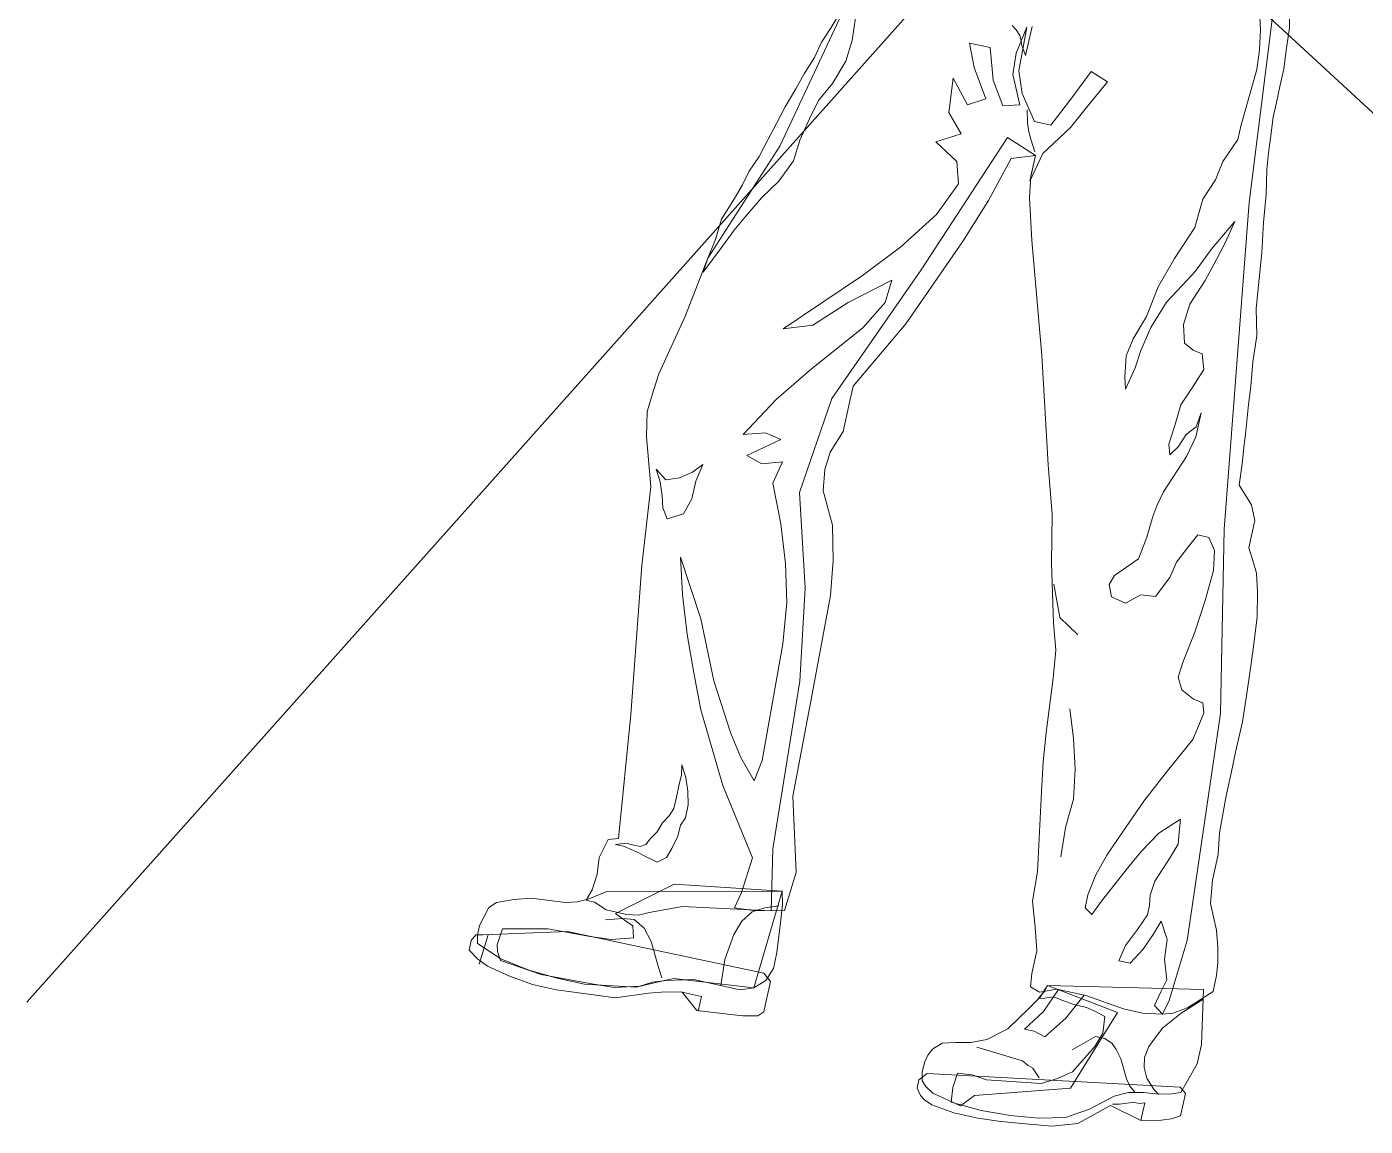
# Model space of a CAD drawing. Header units: millimetres. Extents: x -346728 to 1320345, y -537202 to -385966.
# Drawn here: x 699805 to 704289, y -531554 to -527871 of the extents above; entities that cross this region are included whole.
import ezdxf

# ---------------------------------------------------------------- set-up
doc = ezdxf.new("R2010")
doc.units = ezdxf.units.MM
doc.header["$LTSCALE"] = 100
for name, color, linetype, lineweight in [('DTO', 1, 'Continuous', 15), ('MAY', 2, 'Continuous', 13), ('THAY', 155, 'Continuous', 20), ('VANKHUON', 21, 'Continuous', 18)]:
    doc.layers.add(name, color=color, linetype=linetype, lineweight=lineweight)

# ---------------------------------------------------------------- blocks, each defined once
blk = doc.blocks.new('NGUOI')
at = {"layer": 'MAY', "color": 8}
for p, q in [((-192.09, 345.37), (-178.61, 421.55)), ((-187.34, 410.79), (-184.85, 419.04)), ((-174.25, 415.76), (-177.39, 406.96)), ((-188.62, 402.44), (-187.34, 410.79)), ((-177.39, 406.96), (-179.17, 399.86)), ((-189.76, 395.9), (-188.62, 402.44)), ((-179.17, 399.86), (-180.36, 392.71)), ((-190.3, 389.3), (-189.76, 395.9)), ((-180.36, 392.71), (-180.88, 371.62)), ((-190.79, 383.3), (-190.3, 389.3)), ((-191.24, 377.9), (-190.79, 383.3)), ((-97.2, 383.49), (-98.08, 372.69)), ((-97.37, 366.6), (-95.45, 382.74)), ((-95.45, 382.74), (-94.48, 372.4)), ((-192.33, 371.96), (-191.24, 377.9)), ((-95.39, 376.09), (-94.64, 377.84)), ((-94.64, 377.84), (-93.94, 378.99)), ((-93.94, 378.99), (-92, 380.65)), ((-92, 380.65), (-90.1, 381.7)), ((-31.08, 379.89), (-21.94, 314.54)), ((-129.51, 372.25), (-122.72, 374.11)), ((-125, 361.01), (-129.51, 372.25)), ((-122.72, 374.11), (-118.81, 362.92)), ((-98.08, 372.69), (-96.74, 374.39)), ((-96.74, 374.39), (-95.39, 376.09)), ((-94.48, 372.4), (-95.72, 364.65)), ((-193.52, 364.81), (-192.33, 371.96)), ((-180.88, 371.62), (-181.32, 366.23)), ((-89.42, 360.51), (-84.89, 371.61)), ((-84.89, 371.61), (-77.09, 370.97)), ((-77.09, 370.97), (-81.38, 362.87)), ((-35.8, 359.14), (-34.51, 367.49)), ((-194.61, 358.86), (-193.52, 364.81)), ((-181.32, 366.23), (-178.46, 356.94)), ((-118.81, 362.92), (-114.34, 351.08)), ((-95.72, 364.65), (-101.35, 354.85)), ((-101.01, 359.05), (-97.37, 366.6)), ((-81.38, 362.87), (-88.81, 353.22)), ((-28.51, 367), (-27.16, 361.45)), ((-197.14, 350.01), (-194.61, 358.86)), ((-121.49, 352.27), (-125, 361.01)), ((-108.34, 350.59), (-101.01, 359.05)), ((-95.5, 352.56), (-89.42, 360.51)), ((-35.84, 351.29), (-35.8, 359.14)), ((-27.16, 361.45), (-25.25, 355.26)), ((-178.46, 356.94), (-177.85, 349.64)), ((-104.45, 353.89), (-106.04, 349.19)), ((-101.35, 354.85), (-95.5, 352.56)), ((-88.81, 353.22), (-83.11, 349.13)), ((-83.11, 349.13), (-75.22, 356.93)), ((-75.22, 356.93), (-77.45, 344.44)), ((-25.25, 355.26), (-24.54, 349.16)), ((-199.18, 339.92), (-197.14, 350.01)), ((-177.85, 349.64), (-175.49, 341.6)), ((-114.63, 340.24), (-121.49, 352.27)), ((-114.34, 351.08), (-108.34, 350.59)), ((-106.04, 349.19), (-107.49, 346.29)), ((-33.57, 342.05), (-35.84, 351.29)), ((-24.54, 349.16), (-22.68, 342.37)), ((-218.55, 228.6), (-192.09, 345.37)), ((-108.88, 343.99), (-111.63, 339.99)), ((-107.49, 346.29), (-108.88, 343.99)), ((-77.45, 344.44), (-83.99, 338.33)), ((-201.86, 329.27), (-199.18, 339.92)), ((-175.49, 341.6), (-175.78, 330.75)), ((-113.11, 329.25), (-114.63, 340.24)), ((-112.32, 338.84), (-113.11, 329.25)), ((-112.32, 338.84), (-112.96, 331.05)), ((-100.59, 342.11), (-112.32, 338.84)), ((-104.17, 335.16), (-112.32, 338.84)), ((-84.62, 286.46), (-100.59, 342.11)), ((-83.99, 338.33), (-75.99, 332.85)), ((-30.57, 334.56), (-33.57, 342.05)), ((-22.68, 342.37), (-21.37, 336.22)), ((-184.06, 325.4), (-189.13, 337.28)), ((-189.13, 337.28), (-188.02, 328.74)), ((-100.75, 317.97), (-104.17, 335.16)), ((-29.36, 327.22), (-30.57, 334.56)), ((-21.37, 336.22), (-19.56, 328.83)), ((-203.84, 319.77), (-201.86, 329.27)), ((-188.02, 328.74), (-186.76, 321.99)), ((-175.78, 330.75), (-172.01, 317.77)), ((-112.96, 331.05), (-114.8, 323.35)), ((-85.42, 328.19), (-88.46, 320.59)), ((-75.99, 332.85), (-85.42, 328.19)), ((-19.56, 328.83), (-18.3, 322.09)), ((-180.65, 315.46), (-184.06, 325.4)), ((-114.8, 323.35), (-120.23, 308.7)), ((-28.24, 318.67), (-29.36, 327.22)), ((-205.93, 309.07), (-203.84, 319.77)), ((-186.76, 321.99), (-185.05, 313.4)), ((-88.46, 320.59), (-84.1, 307.55)), ((-28.28, 310.83), (-28.24, 318.67)), ((-18.3, 322.09), (-17.05, 315.34)), ((-185.05, 313.4), (-182.23, 303.51)), ((-177.54, 309.16), (-180.65, 315.46)), ((-172.01, 317.77), (-169.34, 306.08)), ((-96.13, 300.69), (-100.75, 317.97)), ((-21.94, 314.54), (-8.88, 267.58)), ((-17.05, 315.34), (-15.79, 308.6)), ((-209.11, 299.67), (-205.93, 309.07)), ((-173.94, 301.62), (-177.54, 309.16)), ((-120.23, 308.7), (-136.11, 269.55)), ((-25.37, 302.14), (-28.28, 310.83)), ((-15.79, 308.6), (-13.88, 302.4)), ((-169.34, 306.08), (-168.48, 294.54)), ((-84.1, 307.55), (-75.08, 292.32)), ((-210.5, 290.13), (-209.11, 299.67)), ((-182.23, 303.51), (-182.27, 295.67)), ((-171.17, 291.13), (-173.94, 301.62)), ((-85.09, 265.97), (-96.13, 300.69)), ((-21.16, 294.55), (-25.37, 302.14)), ((-13.88, 302.4), (-13.12, 296.91)), ((-182.27, 295.67), (-184.61, 289.22)), ((-168.48, 294.54), (-166.22, 285.29)), ((-17.6, 286.41), (-21.16, 294.55)), ((-13.12, 296.91), (-11.76, 291.36)), ((-212.43, 281.23), (-210.5, 290.13)), ((-184.61, 289.22), (-188.36, 287.71)), ((-170.11, 281.99), (-171.17, 291.13)), ((-75.08, 292.32), (-64.76, 278.2)), ((-11.76, 291.36), (-9.45, 282.72)), ((-192, 287.41), (-194.25, 282.16)), ((-188.36, 287.71), (-192, 287.41)), ((-166.22, 285.29), (-165.56, 278.6)), ((-67.35, 231.92), (-84.62, 286.46)), ((-15.1, 280.17), (-17.6, 286.41)), ((-213.57, 274.68), (-212.43, 281.23)), ((-194.25, 282.16), (-192.39, 275.36)), ((-170.05, 275.34), (-170.11, 281.99)), ((-75.51, 279.68), (-75.6, 271.23)), ((-62.65, 267.15), (-75.51, 279.68)), ((-12.64, 273.32), (-15.1, 280.17)), ((-9.45, 282.72), (-9.49, 274.88)), ((-215.56, 265.19), (-213.57, 274.68)), ((-192.39, 275.36), (-190.03, 267.32)), ((-168.94, 266.8), (-170.05, 275.34)), ((-165.56, 278.6), (-167.39, 270.9)), ((-64.76, 278.2), (-42.84, 251.04)), ((-9.49, 274.88), (-8.88, 267.58)), ((-167.39, 270.9), (-168.94, 266.8)), ((-136.11, 269.55), (-150.05, 232.05)), ((-75.6, 271.23), (-70.48, 259.95)), ((-8.72, 262.14), (-12.64, 273.32)), ((-216.65, 259.24), (-215.56, 265.19)), ((-197.92, 266.76), (-198.66, 257.76)), ((-197.76, 261.31), (-197.92, 266.76)), ((-190.03, 267.32), (-190.07, 259.48)), ((-73.45, 238.46), (-85.09, 265.97)), ((-52.74, 255.48), (-62.65, 267.15)), ((-8.88, 267.58), (-7.15, 244.5)), ((-8.88, 267.58), (-8.72, 262.14)), ((-195.06, 257.47), (-197.76, 261.31)), ((-70.48, 259.95), (-57.01, 240.13)), ((-217.74, 253.29), (-216.65, 259.24)), ((-198.66, 257.76), (-197.5, 249.82)), ((-193.65, 252.52), (-195.06, 257.47)), ((-190.07, 259.48), (-190.05, 252.23)), ((-42.84, 251.04), (-52.74, 255.48)), ((-218.98, 245.54), (-217.74, 253.29)), ((-197.5, 249.82), (-193.28, 234.98)), ((-191.55, 248.73), (-193.65, 252.52)), ((-190.05, 252.23), (-191.55, 248.73)), ((-225.47, 240.04), (-218.98, 245.54)), ((-228.31, 234.83), (-225.47, 240.04)), ((-57.01, 240.13), (-47.95, 225.5)), ((-7.15, 244.5), (-4.17, 221.92)), ((-74.04, 231.26), (-73.45, 238.46)), ((-229.14, 224.64), (-228.31, 234.83)), ((-193.28, 234.98), (-192.52, 229.49)), ((-150.05, 232.05), (-156.87, 215.1)), ((-74.83, 221.66), (-74.04, 231.26)), ((-66.09, 195.59), (-67.35, 231.92)), ((-237.15, 163.71), (-218.55, 228.6)), ((-192.52, 229.49), (-192.26, 225.24)), ((-192.26, 225.24), (-192.3, 217.4)), ((-47.95, 225.5), (-40.18, 209.77)), ((-234.63, 216.64), (-231.88, 220.64)), ((-231.88, 220.64), (-229.14, 224.64)), ((-214.1, 224.01), (-217.44, 220.06)), ((-209.9, 223.67), (-214.1, 224.01)), ((-207.9, 218.67), (-209.9, 223.67)), ((-72.52, 213.02), (-74.83, 221.66)), ((-4.17, 221.92), (-4.06, 215.87)), ((-236.97, 210.19), (-234.63, 216.64)), ((-217.44, 220.06), (-219.23, 212.96)), ((-205.44, 211.83), (-207.9, 218.67)), ((-192.3, 217.4), (-191.79, 208.9)), ((-4.06, 215.87), (-4.15, 207.42)), ((-219.23, 212.96), (-219.56, 201.52)), ((-204.73, 205.74), (-205.44, 211.83)), ((-156.87, 215.1), (-161.89, 198)), ((-72.46, 206.38), (-72.52, 213.02)), ((-47.78, 212.81), (-53.88, 212.1)), ((-53.88, 212.1), (-43.77, 202.82)), ((-40.18, 209.77), (-47.78, 212.81)), ((-239.5, 201.34), (-236.97, 210.19)), ((-201.77, 197.64), (-204.73, 205.74)), ((-191.79, 208.9), (-185.23, 200.52)), ((-74.29, 198.68), (-72.46, 206.38)), ((-4.15, 207.42), (-6.68, 198.58)), ((-241.73, 188.84), (-239.5, 201.34)), ((-219.56, 201.52), (-219.35, 189.42)), ((-56.91, 204.5), (-55.8, 195.96)), ((-49.91, 201.51), (-56.91, 204.5)), ((-43.77, 202.82), (-49.91, 201.51)), ((-196.42, 196.6), (-201.77, 197.64)), ((-191.97, 192.01), (-196.42, 196.6)), ((-184.33, 196.82), (-186.47, 192.77)), ((-185.23, 200.52), (-184.33, 196.82)), ((-161.89, 198), (-169.01, 177.45)), ((-81.22, 187.77), (-74.29, 198.68)), ((-55.8, 195.96), (-62.93, 182.65)), ((-6.68, 198.58), (-13.5, 181.63)), ((-186.47, 192.77), (-191.97, 192.01)), ((-164.88, 191), (-170.61, 180)), ((-78.44, 162.79), (-66.09, 195.59)), ((-29.31, 194.99), (-26.61, 191.15)), ((-28.66, 188.3), (-29.31, 194.99)), ((-26.61, 191.15), (-22.66, 187.81)), ((-242.97, 181.09), (-241.73, 188.84)), ((-219.35, 189.42), (-218.48, 177.88)), ((-85.25, 175.43), (-81.22, 187.77)), ((-29.2, 181.7), (-28.66, 188.3)), ((-22.66, 187.81), (-18.01, 185.62)), ((-18.01, 185.62), (-13.56, 188.27)), ((-13.56, 188.27), (-16.31, 184.27)), ((-62.93, 182.65), (-68.85, 169.25)), ((-27.89, 175.56), (-29.2, 181.7)), ((-13.5, 181.63), (-18.86, 153.08)), ((-16.31, 184.27), (-18.5, 179.62)), ((-244.26, 172.75), (-242.97, 181.09)), ((-218.48, 177.88), (-218.37, 171.83)), ((-170.61, 180), (-178.8, 175.84)), ((-169.01, 177.45), (-172.79, 168.1)), ((-18.5, 179.62), (-20.04, 175.52)), ((-245.64, 163.2), (-244.26, 172.75)), ((-218.37, 171.83), (-221.11, 167.83)), ((-88.08, 162.98), (-85.25, 175.43)), ((-22.74, 172.12), (-27.89, 175.56)), ((-20.04, 175.52), (-22.74, 172.12)), ((-221.11, 167.83), (-226.11, 165.83)), ((-172.79, 168.1), (-174.83, 158.01)), ((-68.85, 169.25), (-73.58, 155.75)), ((-249.97, 80.84), (-237.15, 163.71)), ((-246.58, 151.81), (-245.64, 163.2)), ((-229.76, 165.52), (-231.25, 162.02)), ((-231.25, 162.02), (-230.29, 151.68)), ((-226.11, 165.83), (-229.76, 165.52)), ((-92.33, 125.89), (-88.08, 162.98)), ((-86.59, 129.65), (-78.44, 162.79)), ((-174.83, 158.01), (-178.25, 138.36)), ((-45.23, 140.75), (-31.56, 160.16)), ((-31.56, 160.16), (-36.24, 147.26)), ((-247.22, 144.01), (-246.58, 151.81)), ((-73.58, 155.75), (-76.61, 140.91)), ((-18.86, 153.08), (-31.08, 99.75)), ((-230.29, 151.68), (-224.77, 137.95)), ((-184.01, 149.1), (-188.44, 139.2)), ((-36.24, 147.26), (-42.17, 133.86)), ((-247.9, 135.61), (-247.22, 144.01)), ((-224.77, 137.95), (-219.8, 124.86)), ((-188.44, 139.2), (-192.32, 128.65)), ((-178.25, 138.36), (-180.33, 127.67)), ((-76.61, 140.91), (-81.94, 97.87)), ((-56.54, 120.55), (-45.23, 140.75)), ((-249.63, 121.87), (-247.9, 135.61)), ((-42.17, 133.86), (-48.65, 121.11)), ((-192.32, 128.65), (-195.01, 118)), ((-180.33, 127.67), (-183.01, 117.02)), ((-95.24, 68.17), (-86.59, 129.65)), ((-234.49, 122.44), (-235.48, 117.69)), ((-228.43, 115.3), (-234.49, 122.44)), ((-219.8, 124.86), (-215.49, 111.22)), ((-96.57, 88.81), (-92.33, 125.89)), ((-251.47, 114.17), (-249.63, 121.87)), ((-235.48, 117.69), (-236.43, 113.54)), ((-195.01, 118), (-195.29, 107.16)), ((-68.16, 103.99), (-56.54, 120.55)), ((-48.65, 121.11), (-55.08, 108.96)), ((-252.26, 104.57), (-251.47, 114.17)), ((-236.43, 113.54), (-235.07, 108)), ((-224.28, 107.11), (-228.43, 115.3)), ((-183.01, 117.02), (-188.38, 95.72)), ((-235.07, 108), (-232.26, 98.11)), ((-215.49, 111.22), (-212.62, 101.93)), ((-55.08, 108.96), (-70.93, 84.9)), ((-254.14, 96.28), (-252.26, 104.57)), ((-221.27, 99.62), (-224.28, 107.11)), ((-195.29, 107.16), (-196.78, 96.41)), ((-74.2, 96.64), (-68.16, 103.99)), ((-232.26, 98.11), (-232.1, 92.66)), ((-215.8, 85.29), (-221.27, 99.62)), ((-212.62, 101.93), (-210.86, 93.94)), ((-31.08, 99.75), (-40.16, 55.21)), ((-259.08, 87.62), (-254.14, 96.28)), ((-210.86, 93.94), (-210.3, 86.05)), ((-188.38, 95.72), (-190.17, 88.62)), ((-81.94, 97.87), (-81.38, 89.98)), ((-81.38, 89.98), (-74.2, 96.64)), ((-232.99, 89.11), (-233.29, 85.51)), ((-232.1, 92.66), (-232.99, 89.11)), ((-190.17, 88.62), (-191.65, 77.88)), ((-105.98, 62.41), (-96.57, 88.81)), ((-261.37, 81.77), (-259.08, 87.62)), ((-238.78, 84.76), (-242.87, 79.05)), ((-237.43, 79.21), (-238.78, 84.76)), ((-233.29, 85.51), (-231.38, 79.32)), ((-213.84, 79.69), (-215.8, 85.29)), ((-210.3, 86.05), (-210.7, 81.25)), ((-70.93, 84.9), (-89.04, 62.83)), ((-59.33, 79.12), (-57.14, 83.77)), ((-57.14, 83.77), (-54.4, 87.77)), ((-55.29, 84.22), (-55.63, 80.02)), ((-54.4, 87.77), (-55.29, 84.22)), ((-263.01, 76.48), (-261.37, 81.77)), ((-250.04, 57.91), (-249.97, 80.84)), ((-242.87, 79.05), (-244.06, 71.91)), ((-235.52, 73.02), (-237.43, 79.21)), ((-231.38, 79.32), (-228.92, 72.48)), ((-210.7, 81.25), (-213.84, 79.69)), ((-60.92, 74.42), (-59.33, 79.12)), ((-55.63, 80.02), (-55.98, 75.83)), ((-264, 71.73), (-263.01, 76.48)), ((-191.65, 77.88), (-195.39, 69.13)), ((-61.32, 69.62), (-60.92, 74.42)), ((-55.98, 75.83), (-56.32, 71.63)), ((-264.49, 65.73), (-264, 71.73)), ((-244.06, 71.91), (-247.05, 64.91)), ((-232.41, 66.73), (-235.52, 73.02)), ((-228.92, 72.48), (-228.21, 66.38)), ((-195.39, 69.13), (-198.47, 60.93)), ((-60.36, 66.52), (-61.32, 69.62)), ((-56.32, 71.63), (-55.37, 68.53)), ((-261.19, 61.84), (-264.49, 65.73)), ((-264.37, 52.44), (-260.89, 65.44)), ((-260.89, 65.44), (-206, 50.07)), ((-247.05, 64.91), (-246.24, 60.01)), ((-228.21, 66.38), (-232.41, 66.73)), ((-101.26, 46.33), (-95.24, 68.17)), ((-60.7, 62.33), (-60.36, 66.52)), ((-55.37, 68.53), (-53.81, 65.38)), ((-53.81, 65.38), (-52.91, 61.69)), ((-261.79, 61.89), (-255.73, 54.75)), ((-257.33, 57.29), (-261.19, 61.84)), ((-246.24, 60.01), (-245.49, 54.51)), ((-198.47, 60.93), (-199.16, 52.53)), ((-105.96, 47.92), (-105.98, 62.41)), ((-89.04, 62.83), (-88.92, 49.54)), ((-59.9, 57.43), (-60.7, 62.33)), ((-52.91, 61.69), (-51.35, 58.54)), ((-252.78, 53.9), (-257.33, 57.29)), ((-255.73, 54.75), (-250.87, 47.71)), ((-249.28, 52.41), (-252.78, 53.9)), ((-249.28, 52.41), (-250.04, 57.91)), ((-245.49, 54.51), (-249.28, 52.41)), ((-104.61, 49.62), (-103.02, 54.32)), ((-103.62, 17.54), (-103.02, 54.32)), ((-103.02, 54.32), (-64.53, 45.13)), ((-103.02, 54.32), (-41.78, 35.42)), ((-58.99, 53.73), (-59.9, 57.43)), ((-51.35, 58.54), (-50.35, 56.04)), ((-50.35, 56.04), (-48.65, 54.7)), ((-48.65, 54.7), (-46.25, 54.5)), ((-46.25, 54.5), (-43.25, 54.26)), ((-43.25, 54.26), (-39.75, 52.76)), ((-40.16, 55.21), (-36.66, 53.72)), ((-266.11, 45.94), (-264.37, 52.44)), ((-242.18, 50.62), (-249.28, 52.41)), ((-234.99, 50.03), (-242.18, 50.62)), ((-220.45, 50.65), (-234.99, 50.03)), ((-233.33, 48.08), (-206, 50.07)), ((-209.65, 49.77), (-220.45, 50.65)), ((-219.85, 50.6), (-215.83, 40.61)), ((-207.39, 40.53), (-210.25, 49.82)), ((-203.85, 46.88), (-209.65, 49.77)), ((-206, 50.07), (-205.6, 47.63)), ((-206, 50.07), (-204.6, 45.13)), ((-199.16, 52.53), (-200.15, 47.78)), ((-105.65, 44.27), (-104.61, 49.62)), ((-88.92, 49.54), (-88.21, 43.45)), ((-56.19, 51.09), (-58.99, 53.73)), ((-50.7, 51.85), (-56.19, 51.09)), ((-48.85, 52.3), (-50.7, 51.85)), ((-45.8, 52.65), (-48.85, 52.3)), ((-42.75, 53.01), (-45.8, 52.65)), ((-39.75, 52.76), (-42.75, 53.01)), ((-36.66, 53.72), (-35.45, 46.37)), ((-266.7, 38.74), (-266.11, 45.94)), ((-250.87, 47.71), (-249.37, 43.96)), ((-225.04, 16.62), (-233.33, 48.08)), ((-229.33, 45.34), (-230.42, 39.39)), ((-225.04, 46.2), (-229.33, 45.34)), ((-221.99, 46.55), (-225.04, 46.2)), ((-217.19, 46.16), (-221.99, 46.55)), ((-212.94, 46.42), (-217.19, 46.16)), ((-209.3, 46.72), (-212.94, 46.42)), ((-206.4, 45.28), (-209.3, 46.72)), ((-204.05, 44.48), (-206.4, 45.28)), ((-205.6, 47.63), (-204.05, 44.48)), ((-204.6, 45.13), (-201.99, 40.08)), ((-200.15, 47.78), (-203.85, 46.88)), ((-107.83, 32.38), (-105.65, 44.27)), ((-95.96, 44.69), (-105.96, 47.92)), ((-103.46, 48.92), (-98.81, 46.73)), ((-69.91, 38.33), (-101.26, 46.33)), ((-98.81, 46.73), (-94.81, 43.99)), ((-88.21, 43.45), (-95.96, 44.69)), ((-64.53, 45.13), (-47.16, 28.62)), ((-35.45, 46.37), (-36.54, 40.42)), ((-249.37, 43.96), (-247.91, 39.62)), ((-247.91, 39.62), (-247.66, 35.37)), ((-230.42, 39.39), (-229.07, 33.85)), ((-215.83, 40.61), (-210.52, 31.73)), ((-202.63, 32.29), (-207.39, 40.53)), ((-201.99, 40.08), (-196.73, 30.6)), ((-94.81, 43.99), (-92.15, 39.54)), ((-92.15, 39.54), (-90.8, 34)), ((-36.54, 40.42), (-36.43, 34.38)), ((-264.04, 27.05), (-266.7, 38.74)), ((-247.66, 35.37), (-248.55, 31.82)), ((-239.46, 32.29), (-236.81, 35.09)), ((-236.81, 35.09), (-234.87, 36.74)), ((-234.87, 36.74), (-231.77, 37.69)), ((-231.77, 37.69), (-228.17, 37.4)), ((-228.17, 37.4), (-221.52, 30.21)), ((-58.91, 32.6), (-69.91, 38.33)), ((-41.78, 35.42), (-36.12, 30.73)), ((-36.43, 34.38), (-35.57, 30.08)), ((-248.55, 31.82), (-250.65, 28.37)), ((-243.6, 25.98), (-239.46, 32.29)), ((-229.07, 33.85), (-223.95, 22.56)), ((-210.52, 31.73), (-206.23, 32.58)), ((-206.23, 32.58), (-202.63, 32.29)), ((-196.73, 30.6), (-190.58, 24.66)), ((-108.33, 26.38), (-107.83, 32.38)), ((-90.8, 34), (-90.38, 24.31)), ((-55.46, 30.5), (-58.91, 32.6)), ((-51.31, 29.56), (-55.46, 30.5)), ((-43.52, 28.92), (-51.31, 29.56)), ((-38.57, 30.33), (-43.52, 28.92)), ((-35.57, 30.08), (-38.57, 30.33)), ((-36.12, 30.73), (-32.67, 28.64)), ((-266.52, 18.8), (-265.84, 27.2)), ((-265.84, 27.2), (-263.29, 28.8)), ((-261.14, 25.61), (-264.04, 27.05)), ((-263.29, 28.8), (-173.36, 6.35)), ((-256.44, 24.02), (-261.14, 25.61)), ((-254.54, 25.07), (-256.44, 24.02)), ((-250.65, 28.37), (-254.54, 25.07)), ((-245.59, 23.73), (-243.6, 25.98)), ((-190.58, 24.66), (-185.37, 21.82)), ((-106.92, 21.43), (-108.33, 26.38)), ((-58.8, 26.55), (-62.75, 22.65)), ((-54.41, 28.6), (-58.8, 26.55)), ((-54.61, 26.21), (-56.15, 22.11)), ((-51.51, 27.16), (-54.61, 26.21)), ((-50.26, 27.66), (-54.41, 28.6)), ((-47.16, 28.62), (-51.51, 27.16)), ((-44.41, 25.37), (-50.26, 27.66)), ((-32.67, 28.64), (-28.57, 27.09)), ((-28.57, 27.09), (-16.08, 24.86)), ((-16.08, 24.86), (-10.23, 22.57)), ((-251.09, 22.97), (-256.44, 24.02)), ((-245.79, 21.33), (-251.09, 22.97)), ((-248.14, 22.13), (-245.59, 23.73)), ((-241.19, 18.54), (-245.79, 21.33)), ((-223.95, 22.56), (-219.45, 18.57)), ((-209.71, 19.59), (-211, 18.48)), ((-207.86, 20.04), (-209.71, 19.59)), ((-205.36, 21.04), (-207.86, 20.04)), ((-187.87, 20.82), (-205.36, 21.04)), ((-185.37, 21.82), (-180.07, 20.18)), ((-180.07, 20.18), (-175.38, 18.59)), ((-109.45, 12.58), (-108.72, 21.58)), ((-108.72, 21.58), (-105.52, 23.73)), ((-103.62, 17.54), (-106.92, 21.43)), ((-105.52, 23.73), (-32.41, 17.14)), ((-90.38, 24.31), (-91.77, 14.76)), ((-62.75, 22.65), (-68.28, 14.04)), ((-56.15, 22.11), (-48.55, 19.07)), ((-10.23, 22.57), (-4.43, 19.68)), ((-4.43, 19.68), (-2.22, 17.09)), ((-263.67, 16.76), (-266.52, 18.8)), ((-260.17, 15.27), (-263.67, 16.76)), ((-253.12, 12.88), (-260.17, 15.27)), ((-253.12, 12.88), (-252.58, 19.47)), ((-240.88, 14.89), (-253.12, 12.88)), ((-252.58, 19.47), (-250.83, 18.73)), ((-250.83, 18.73), (-248.43, 18.53)), ((-248.43, 18.53), (-247.28, 17.83)), ((-247.28, 17.83), (-245.53, 17.09)), ((-245.53, 17.09), (-243.78, 16.34)), ((-243.78, 16.34), (-241.43, 15.54)), ((-233.93, 11.31), (-241.19, 18.54)), ((-231.42, 5.06), (-240.88, 14.89)), ((-192.29, 3.67), (-225.04, 16.62)), ((-219.45, 18.57), (-214.3, 15.13)), ((-214.3, 15.13), (-194.75, 10.51)), ((-211, 18.48), (-212.95, 16.83)), ((-175.38, 18.59), (-172.62, 15.34)), ((-172.62, 15.34), (-171.62, 12.84)), ((-74.47, 12.14), (-103.62, 17.54)), ((-98.96, 15.35), (-103.62, 17.54)), ((-81.57, 13.92), (-98.96, 15.35)), ((-48.55, 19.07), (-40.8, 17.83)), ((-40.8, 17.83), (-25.26, 15.95)), ((-32.41, 17.14), (-3.06, 6.89)), ((-25.26, 15.95), (-9.36, 11.03)), ((-2.22, 17.09), (-1.01, 9.74)), ((-226.53, 5.87), (-233.93, 11.31)), ((-194.75, 10.51), (-189.31, 10.67)), ((-189.31, 10.67), (-183.96, 9.63)), ((-171.62, 12.84), (-171.27, 9.8)), ((-171.27, 9.8), (-171.56, 6.2)), ((-109.65, 10.19), (-109.45, 12.58)), ((-108, 8.24), (-109.65, 10.19)), ((-72.17, 10.74), (-81.57, 13.92)), ((-68.12, 8.6), (-74.47, 12.14)), ((-67.52, 8.55), (-72.17, 10.74)), ((-68.28, 14.04), (-70.33, 11.19)), ((-9.36, 11.03), (-9.25, 4.98)), ((-222.67, 1.33), (-231.42, 5.06)), ((-217.13, 2.68), (-226.53, 5.87)), ((-183.96, 9.63), (-183.8, 4.18)), ((-173.36, 6.35), (-171.21, 3.15)), ((-171.56, 6.2), (-172.4, 3.25)), ((-102.7, 6.6), (-108, 8.24)), ((-97.35, 5.56), (-102.7, 6.6)), ((-86.06, 3.42), (-97.35, 5.56)), ((-86.65, 3.47), (-86.21, 8.87)), ((-86.21, 8.87), (-78.42, 8.23)), ((-79.02, 8.28), (-86.06, 3.42)), ((-73.12, 6.59), (-79.02, 8.28)), ((-67.27, 4.3), (-73.12, 6.59)), ((-62.37, 5.11), (-68.12, 8.6)), ((-63.52, 5.8), (-67.52, 8.55)), ((-54.72, 2.67), (-63.52, 5.8)), ((-44.03, 0.59), (-62.37, 5.11)), ((-9.25, 4.98), (-10.05, 2.63)), ((-3.06, 6.89), (-0.71, 6.1)), ((-1.31, 6.14), (-2.15, 3.2)), ((-1.01, 9.74), (-1.31, 6.14)), ((-0.71, 6.1), (0.29, 3.6)), ((-213.18, -0.66), (-222.67, 1.33)), ((-207.03, 0.65), (-217.13, 2.68)), ((-196.29, -0.83), (-207.03, 0.65)), ((-188.49, -1.47), (-192.29, 3.67)), ((-177.5, 0.04), (-188.49, -1.47)), ((-183.8, 4.18), (-184.84, -1.17)), ((-174.35, 1.6), (-177.5, 0.04)), ((-172.4, 3.25), (-174.35, 1.6)), ((-171.45, 0.15), (-173.45, -2.1)), ((-171.21, 3.15), (-171.45, 0.15)), ((-56.22, -0.83), (-67.27, 4.3)), ((-45.78, 1.33), (-54.72, 2.67)), ((-27.83, -0.74), (-45.78, 1.33)), ((-33.83, -0.25), (-44.03, 0.59)), ((-12.04, 0.38), (-22.99, -0.53)), ((-10.05, 2.63), (-12.09, -0.22)), ((-2.15, 3.2), (-12.04, 0.38)), ((0, 0), (-3.79, -2.1)), ((0.29, 3.6), (0, 0)), ((-204.28, -2.59), (-213.18, -0.66)), ((-195.93, -3.88), (-204.28, -2.59)), ((-184.84, -1.17), (-196.29, -0.83)), ((-186.94, -4.62), (-195.93, -3.88)), ((-178.44, -4.11), (-186.94, -4.62)), ((-175.34, -3.15), (-178.44, -4.11)), ((-173.45, -2.1), (-175.34, -3.15)), ((-34.77, -4.4), (-56.22, -0.83)), ((-25.78, -5.13), (-34.77, -4.4)), ((-22.99, -0.53), (-33.83, -0.25)), ((-12.09, -0.22), (-27.83, -0.74)), ((-16.68, -4.67), (-25.78, -5.13)), ((-8.14, -3.56), (-16.68, -4.67)), ((-3.79, -2.1), (-8.14, -3.56))]:
    blk.add_line(p, q, dxfattribs=at)
at = {"layer": 'VANKHUON', "color": 8}
blk.add_line((-5.02, 7.46), (-5.02, -3.77), dxfattribs=at)

msp = doc.modelspace()

# ---------------------------------------------------------------- linework, layer by layer
at = {"layer": 'THAY', "color": 33}
for p, q in [((706553.1, -523577.2, -881.1), (699805.5, -531137.7, -881.1)), ((699922.8, -524104.7, -881.1), (706905.2, -530551.6, -881.1))]:
    msp.add_line(p, q, dxfattribs=at)

# ---------------------------------------------------------------- block references
at = {"layer": 'DTO', "extrusion": (0, 0, -1), "xscale": 9.158148982106992, "yscale": 9.158148982106992, "zscale": -9.15814898213273, "rotation": 17.1404175803688}
msp.add_blockref('NGUOI', (-701287.4, -530964.2, 881.1), dxfattribs=at)

doc.saveas('drawing.dxf')
